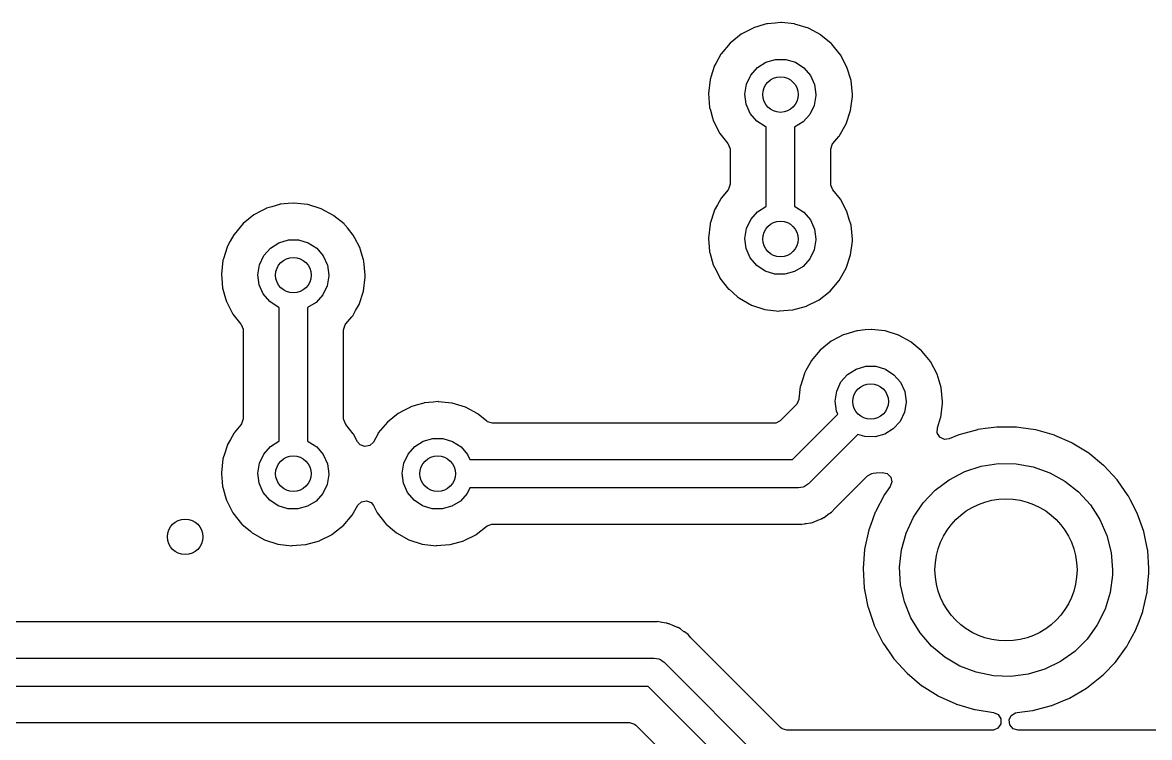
# Model space of a CAD drawing. Extents: x 41 to 172, y -238 to -26.
# Drawn here: x 135.63 to 151.5, y -61.88 to -51.82 of the extents above; entities that cross this region are included whole.
import ezdxf

# ---------------------------------------------------------------- set-up
doc = ezdxf.new("R2010")
doc.units = 0
doc.layers.add('BLACK', color=7, linetype='CONTINUOUS')

msp = doc.modelspace()

# ---------------------------------------------------------------- linework, layer by layer
at = {"layer": 'BLACK', "linetype": 'CONTINUOUS'}
for p, q in [((146.076, -51.8477), (145.924, -51.8924)), ((146.108, -51.8383), (146.076, -51.8477)), ((146.114, -51.8366), (146.108, -51.8383)), ((146.108, -51.8383), (146.108, -51.8383)), ((146.12, -51.836), (146.114, -51.8366)), ((146.229, -51.8262), (146.12, -51.836)), ((146.12, -51.836), (146.12, -51.836)), ((146.311, -51.8186), (146.229, -51.8262)), ((146.317, -51.8193), (146.311, -51.8186)), ((146.502, -51.8387), (146.317, -51.8193)), ((146.317, -51.8193), (146.317, -51.8193)), ((146.508, -51.8393), (146.502, -51.8387)), ((146.502, -51.8387), (146.502, -51.8387)), ((146.697, -51.8978), (146.508, -51.8393)), ((145.749, -51.984), (145.595, -52.108)), ((145.843, -51.935), (145.749, -51.984)), ((145.919, -51.8953), (145.843, -51.935)), ((145.924, -51.8924), (145.919, -51.8953)), ((145.919, -51.8953), (145.919, -51.8953)), ((146.871, -51.9919), (146.697, -51.8978)), ((146.875, -51.9958), (146.871, -51.9919)), ((147.017, -52.1127), (146.875, -51.9958)), ((146.875, -51.9958), (146.875, -51.9958)), ((145.595, -52.108), (145.468, -52.2595)), ((147.023, -52.1179), (147.017, -52.1127)), ((147.027, -52.1227), (147.023, -52.1179)), ((147.064, -52.1686), (147.027, -52.1227)), ((147.027, -52.1227), (147.027, -52.1227)), ((147.148, -52.2712), (147.064, -52.1686)), ((145.465, -52.2649), (145.394, -52.3941)), ((145.468, -52.2595), (145.465, -52.2649)), ((145.465, -52.2649), (145.465, -52.2649)), ((146.1, -52.3756), (146.236, -52.3366)), ((146.236, -52.3366), (146.378, -52.3375)), ((146.378, -52.3375), (146.514, -52.3781)), ((147.241, -52.4458), (147.148, -52.2712)), ((145.371, -52.4387), (145.328, -52.5744)), ((145.373, -52.4328), (145.371, -52.4387)), ((145.371, -52.4387), (145.371, -52.4387)), ((145.394, -52.3941), (145.373, -52.4328)), ((145.886, -52.5575), (145.98, -52.4512)), ((145.98, -52.4512), (146.1, -52.3756)), ((146.514, -52.3781), (146.633, -52.4552)), ((146.633, -52.4552), (146.725, -52.5626)), ((147.298, -52.6352), (147.241, -52.4458)), ((145.313, -52.6213), (145.291, -52.8179)), ((145.328, -52.5744), (145.313, -52.6213)), ((145.826, -52.6858), (145.886, -52.5575)), ((146.725, -52.5626), (146.784, -52.6917)), ((147.317, -52.832), (147.298, -52.6352)), ((145.291, -52.8179), (145.307, -53.0149)), ((145.804, -52.8259), (145.826, -52.6858)), ((145.822, -52.9665), (145.804, -52.8259)), ((146.784, -52.6917), (146.804, -52.832)), ((146.804, -52.832), (146.804, -52.8442)), ((147.317, -52.8603), (147.317, -52.832)), ((145.88, -53.0962), (145.822, -52.9665)), ((146.78, -52.984), (146.719, -53.1116)), ((146.804, -52.8442), (146.78, -52.984)), ((147.292, -53.0565), (147.317, -52.8603)), ((145.307, -53.0149), (145.318, -53.0532)), ((145.318, -53.0532), (145.349, -53.1591)), ((145.971, -53.2047), (145.88, -53.0962)), ((146.719, -53.1116), (146.623, -53.2167)), ((147.23, -53.2442), (147.292, -53.0565)), ((145.349, -53.1591), (145.362, -53.205)), ((145.362, -53.205), (145.452, -53.381)), ((146.089, -53.2833), (145.971, -53.2047)), ((146.104, -53.2881), (146.089, -53.2833)), ((146.104, -54.4064), (146.104, -53.2881)), ((146.623, -53.2167), (146.504, -53.29)), ((146.504, -53.29), (146.504, -54.4072)), ((147.132, -53.4161), (147.23, -53.2442)), ((145.452, -53.381), (145.562, -53.5192)), ((147.043, -53.5192), (147.128, -53.4208)), ((147.128, -53.4208), (147.132, -53.4161)), ((147.128, -53.4208), (147.128, -53.4208)), ((145.562, -53.5192), (145.568, -53.5274)), ((145.568, -53.5274), (145.595, -53.5932)), ((145.595, -53.5932), (145.595, -53.6057)), ((145.595, -53.6057), (145.595, -54.0935)), ((147.012, -53.6015), (147.033, -53.5334)), ((147.012, -54.0921), (147.012, -53.6015)), ((147.033, -53.5334), (147.043, -53.5192)), ((145.595, -54.0935), (145.575, -54.1616)), ((147.013, -54.1063), (147.012, -54.0921)), ((147.041, -54.1718), (147.013, -54.1063)), ((145.566, -54.1745), (145.468, -54.2915)), ((145.575, -54.1616), (145.566, -54.1745)), ((147.148, -54.3032), (147.041, -54.1718)), ((139.145, -54.4092), (139.066, -54.4324)), ((139.25, -54.3783), (139.145, -54.4092)), ((139.256, -54.3766), (139.25, -54.3783)), ((139.25, -54.3783), (139.25, -54.3783)), ((139.262, -54.376), (139.256, -54.3766)), ((139.371, -54.3662), (139.262, -54.376)), ((139.262, -54.376), (139.262, -54.376)), ((139.453, -54.3586), (139.371, -54.3662)), ((139.459, -54.3593), (139.453, -54.3586)), ((139.644, -54.3787), (139.459, -54.3593)), ((139.459, -54.3593), (139.459, -54.3593)), ((139.65, -54.3793), (139.644, -54.3787)), ((139.644, -54.3787), (139.644, -54.3787)), ((139.839, -54.4378), (139.65, -54.3793)), ((145.419, -54.3811), (145.373, -54.4648)), ((145.465, -54.2969), (145.419, -54.3811)), ((145.468, -54.2915), (145.465, -54.2969)), ((145.465, -54.2969), (145.465, -54.2969)), ((145.98, -54.4832), (146.1, -54.4076)), ((146.1, -54.4076), (146.104, -54.4064)), ((146.504, -54.4072), (146.514, -54.4101)), ((146.514, -54.4101), (146.633, -54.4872)), ((147.241, -54.4778), (147.148, -54.3032)), ((138.891, -54.524), (138.737, -54.648)), ((138.99, -54.4724), (138.891, -54.524)), ((139.061, -54.4353), (138.99, -54.4724)), ((139.066, -54.4324), (139.061, -54.4353)), ((139.061, -54.4353), (139.061, -54.4353)), ((140.013, -54.5319), (139.839, -54.4378)), ((140.017, -54.5358), (140.013, -54.5319)), ((140.159, -54.6527), (140.017, -54.5358)), ((140.017, -54.5358), (140.017, -54.5358)), ((145.371, -54.4707), (145.316, -54.6441)), ((145.373, -54.4648), (145.371, -54.4707)), ((145.371, -54.4707), (145.371, -54.4707)), ((145.886, -54.5895), (145.98, -54.4832)), ((146.633, -54.4872), (146.725, -54.5946)), ((147.274, -54.5879), (147.241, -54.4778)), ((138.737, -54.648), (138.61, -54.7995)), ((140.165, -54.6579), (140.159, -54.6527)), ((140.169, -54.6627), (140.165, -54.6579)), ((140.206, -54.7086), (140.169, -54.6627)), ((140.169, -54.6627), (140.169, -54.6627)), ((140.29, -54.8112), (140.206, -54.7086)), ((145.313, -54.6533), (145.291, -54.8499)), ((145.316, -54.6441), (145.313, -54.6533)), ((145.804, -54.8579), (145.826, -54.7178)), ((145.826, -54.7178), (145.886, -54.5895)), ((146.725, -54.5946), (146.784, -54.7237)), ((146.784, -54.7237), (146.804, -54.864)), ((147.294, -54.654), (147.274, -54.5879)), ((147.298, -54.6672), (147.294, -54.654)), ((147.317, -54.864), (147.298, -54.6672)), ((138.557, -54.8958), (138.515, -54.9728)), ((138.607, -54.8049), (138.557, -54.8958)), ((138.61, -54.7995), (138.607, -54.8049)), ((138.607, -54.8049), (138.607, -54.8049)), ((139.242, -54.9156), (139.378, -54.8766)), ((139.378, -54.8766), (139.52, -54.8775)), ((139.52, -54.8775), (139.656, -54.9181)), ((140.311, -54.8499), (140.29, -54.8112)), ((140.383, -54.9858), (140.311, -54.8499)), ((145.291, -54.8499), (145.291, -54.856)), ((145.291, -54.856), (145.307, -55.0399)), ((145.822, -54.9985), (145.804, -54.8579)), ((146.804, -54.8762), (146.78, -55.016)), ((146.804, -54.864), (146.804, -54.8762)), ((147.292, -55.0885), (147.317, -54.8923)), ((147.317, -54.8923), (147.317, -54.864)), ((138.513, -54.9787), (138.461, -55.1426)), ((138.515, -54.9728), (138.513, -54.9787)), ((138.513, -54.9787), (138.513, -54.9787)), ((139.028, -55.0975), (139.122, -54.9912)), ((139.122, -54.9912), (139.242, -54.9156)), ((139.656, -54.9181), (139.775, -54.9952)), ((139.775, -54.9952), (139.867, -55.1026)), ((140.401, -55.0469), (140.383, -54.9858)), ((140.434, -55.156), (140.401, -55.0469)), ((145.307, -55.0399), (145.307, -55.0469)), ((145.307, -55.0469), (145.309, -55.0529)), ((145.309, -55.0529), (145.359, -55.2266)), ((145.88, -55.1282), (145.822, -54.9985)), ((146.78, -55.016), (146.719, -55.1436)), ((138.455, -55.1613), (138.433, -55.3579)), ((138.461, -55.1426), (138.455, -55.1613)), ((138.968, -55.2258), (139.028, -55.0975)), ((139.867, -55.1026), (139.926, -55.2317)), ((140.44, -55.1752), (140.434, -55.156)), ((140.459, -55.372), (140.44, -55.1752)), ((145.971, -55.2367), (145.88, -55.1282)), ((146.719, -55.1436), (146.623, -55.2487)), ((147.23, -55.2762), (147.292, -55.0885)), ((138.433, -55.3579), (138.433, -55.364)), ((138.433, -55.364), (138.438, -55.416)), ((138.946, -55.3659), (138.968, -55.2258)), ((138.964, -55.5065), (138.946, -55.3659)), ((139.926, -55.2317), (139.946, -55.372)), ((139.946, -55.372), (139.946, -55.3842)), ((140.459, -55.4003), (140.459, -55.372)), ((145.359, -55.2266), (145.362, -55.237)), ((145.362, -55.237), (145.379, -55.2703)), ((145.379, -55.2703), (145.449, -55.4061)), ((146.089, -55.3153), (145.971, -55.2367)), ((146.224, -55.3576), (146.089, -55.3153)), ((146.366, -55.3602), (146.224, -55.3576)), ((146.503, -55.3229), (146.366, -55.3602)), ((146.623, -55.2487), (146.503, -55.3229)), ((147.132, -55.4481), (147.23, -55.2762)), ((138.438, -55.416), (138.449, -55.5549)), ((139.022, -55.6362), (138.964, -55.5065)), ((139.922, -55.524), (139.861, -55.6516)), ((139.946, -55.3842), (139.922, -55.524)), ((140.434, -55.5965), (140.459, -55.4003)), ((145.449, -55.4061), (145.452, -55.413)), ((145.452, -55.413), (145.575, -55.568)), ((147.003, -55.5979), (147.132, -55.4481)), ((138.449, -55.5549), (138.454, -55.5719)), ((138.454, -55.5719), (138.491, -55.6991)), ((139.113, -55.7447), (139.022, -55.6362)), ((139.861, -55.6516), (139.765, -55.7567)), ((140.372, -55.7842), (140.434, -55.5965)), ((145.575, -55.568), (145.58, -55.5719)), ((145.58, -55.5719), (145.58, -55.5719)), ((145.58, -55.5719), (145.701, -55.6754)), ((145.701, -55.6754), (145.726, -55.6961)), ((146.847, -55.7196), (147.003, -55.5979)), ((138.491, -55.6991), (138.504, -55.745)), ((138.504, -55.745), (138.594, -55.921)), ((139.231, -55.8233), (139.113, -55.7447)), ((139.246, -55.8281), (139.231, -55.8233)), ((139.246, -57.7084), (139.246, -55.8281)), ((139.765, -55.7567), (139.646, -55.83)), ((139.646, -55.83), (139.646, -57.7092)), ((140.322, -55.872), (140.372, -55.7842)), ((145.726, -55.6961), (145.898, -55.7926)), ((145.898, -55.7926), (146.086, -55.8537)), ((146.48, -55.862), (146.67, -55.8088)), ((146.67, -55.8088), (146.676, -55.806)), ((146.676, -55.806), (146.841, -55.7224)), ((146.676, -55.806), (146.676, -55.806)), ((146.841, -55.7224), (146.847, -55.7196)), ((146.841, -55.7224), (146.841, -55.7224)), ((138.594, -55.921), (138.707, -56.0629)), ((140.185, -56.0592), (140.27, -55.9608)), ((140.27, -55.9608), (140.274, -55.9561)), ((140.27, -55.9608), (140.27, -55.9608)), ((140.274, -55.9561), (140.281, -55.9433)), ((140.281, -55.9433), (140.322, -55.872)), ((146.086, -55.8537), (146.283, -55.8772)), ((146.283, -55.8772), (146.289, -55.8767)), ((146.289, -55.8767), (146.474, -55.8625)), ((146.289, -55.8767), (146.289, -55.8767)), ((146.474, -55.8625), (146.48, -55.862)), ((146.474, -55.8625), (146.474, -55.8625)), ((138.707, -56.0629), (138.71, -56.0674)), ((138.71, -56.0674), (138.737, -56.1332)), ((138.737, -56.1332), (138.737, -56.1457)), ((138.737, -56.1457), (138.737, -57.3955)), ((140.154, -56.1415), (140.175, -56.0734)), ((140.154, -57.3941), (140.154, -56.1415)), ((140.175, -56.0734), (140.185, -56.0592)), ((147.378, -56.1563), (147.273, -56.1872)), ((147.384, -56.1546), (147.378, -56.1563)), ((147.378, -56.1563), (147.378, -56.1563)), ((147.39, -56.154), (147.384, -56.1546)), ((147.499, -56.1442), (147.39, -56.154)), ((147.39, -56.154), (147.39, -56.154)), ((147.581, -56.1366), (147.499, -56.1442)), ((147.587, -56.1373), (147.581, -56.1366)), ((147.772, -56.1567), (147.587, -56.1373)), ((147.587, -56.1373), (147.587, -56.1373)), ((147.778, -56.1573), (147.772, -56.1567)), ((147.772, -56.1567), (147.772, -56.1567)), ((147.967, -56.2158), (147.778, -56.1573)), ((147.019, -56.302), (146.865, -56.426)), ((147.124, -56.2471), (147.019, -56.302)), ((147.189, -56.2133), (147.124, -56.2471)), ((147.194, -56.2104), (147.189, -56.2133)), ((147.189, -56.2133), (147.189, -56.2133)), ((147.273, -56.1872), (147.194, -56.2104)), ((148.141, -56.3099), (147.967, -56.2158)), ((148.145, -56.3138), (148.141, -56.3099)), ((148.287, -56.4307), (148.145, -56.3138)), ((148.145, -56.3138), (148.145, -56.3138)), ((146.865, -56.426), (146.738, -56.5775)), ((148.293, -56.4359), (148.287, -56.4307)), ((148.297, -56.4407), (148.293, -56.4359)), ((148.346, -56.5011), (148.297, -56.4407)), ((148.297, -56.4407), (148.297, -56.4407)), ((146.735, -56.5829), (146.662, -56.7151)), ((146.738, -56.5775), (146.735, -56.5829)), ((146.735, -56.5829), (146.735, -56.5829)), ((148.418, -56.5892), (148.346, -56.5011)), ((148.511, -56.7638), (148.418, -56.5892)), ((146.641, -56.7567), (146.585, -56.9334)), ((146.643, -56.7508), (146.641, -56.7567)), ((146.641, -56.7567), (146.641, -56.7567)), ((146.662, -56.7151), (146.643, -56.7508)), ((147.156, -56.8755), (147.25, -56.7692)), ((147.25, -56.7692), (147.37, -56.6936)), ((147.37, -56.6936), (147.506, -56.6546)), ((147.506, -56.6546), (147.648, -56.6555)), ((147.648, -56.6555), (147.784, -56.6961)), ((147.784, -56.6961), (147.903, -56.7732)), ((147.903, -56.7732), (147.995, -56.8806)), ((148.568, -56.9532), (148.511, -56.7638)), ((146.583, -56.9393), (146.563, -57.1138)), ((146.585, -56.9334), (146.583, -56.9393)), ((147.096, -57.0038), (147.156, -56.8755)), ((147.995, -56.8806), (148.054, -57.0097)), ((148.587, -57.15), (148.568, -56.9532)), ((146.562, -57.1207), (146.535, -57.1861)), ((146.563, -57.1138), (146.562, -57.1207)), ((147.074, -57.1439), (147.096, -57.0038)), ((148.054, -57.0097), (148.074, -57.15)), ((141.002, -57.2767), (140.923, -57.318)), ((141.093, -57.2293), (141.002, -57.2767)), ((141.098, -57.2264), (141.093, -57.2293)), ((141.093, -57.2293), (141.093, -57.2293)), ((141.177, -57.2032), (141.098, -57.2264)), ((141.282, -57.1723), (141.177, -57.2032)), ((141.288, -57.1706), (141.282, -57.1723)), ((141.282, -57.1723), (141.282, -57.1723)), ((141.294, -57.17), (141.288, -57.1706)), ((141.412, -57.1593), (141.294, -57.17)), ((141.294, -57.17), (141.294, -57.17)), ((141.485, -57.1526), (141.412, -57.1593)), ((141.491, -57.1533), (141.485, -57.1526)), ((141.676, -57.1727), (141.491, -57.1533)), ((141.491, -57.1533), (141.491, -57.1533)), ((141.682, -57.1733), (141.676, -57.1727)), ((141.676, -57.1727), (141.676, -57.1727)), ((141.871, -57.2318), (141.682, -57.1733)), ((142.045, -57.3259), (141.871, -57.2318)), ((146.526, -57.1957), (146.301, -57.4206)), ((146.535, -57.1861), (146.526, -57.1957)), ((147.092, -57.2845), (147.074, -57.1439)), ((148.074, -57.1622), (148.05, -57.302)), ((148.074, -57.15), (148.074, -57.1622)), ((148.562, -57.3745), (148.587, -57.1783)), ((148.587, -57.1783), (148.587, -57.15)), ((138.737, -57.3955), (138.717, -57.4636)), ((140.155, -57.4083), (140.154, -57.3941)), ((140.183, -57.4738), (140.155, -57.4083)), ((140.923, -57.318), (140.769, -57.442)), ((142.049, -57.3298), (142.045, -57.3259)), ((142.169, -57.4286), (142.049, -57.3298)), ((142.049, -57.3298), (142.049, -57.3298)), ((142.181, -57.4375), (142.169, -57.4286)), ((142.249, -57.4575), (142.181, -57.4375)), ((146.301, -57.4206), (146.239, -57.4546)), ((146.475, -57.966), (147.112, -57.3291)), ((147.112, -57.3291), (147.092, -57.2845)), ((147.989, -57.4296), (147.893, -57.5347)), ((148.05, -57.302), (147.989, -57.4296)), ((148.514, -57.5209), (148.56, -57.3804)), ((148.56, -57.3804), (148.562, -57.3745)), ((138.607, -57.5989), (138.56, -57.6849)), ((138.61, -57.5935), (138.607, -57.5989)), ((138.607, -57.5989), (138.607, -57.5989)), ((138.708, -57.4765), (138.61, -57.5935)), ((138.717, -57.4636), (138.708, -57.4765)), ((140.29, -57.6052), (140.183, -57.4738)), ((140.639, -57.5989), (140.572, -57.7203)), ((140.642, -57.5935), (140.639, -57.5989)), ((140.639, -57.5989), (140.639, -57.5989)), ((140.769, -57.442), (140.642, -57.5935)), ((146.212, -57.4575), (142.249, -57.4575)), ((146.239, -57.4546), (146.212, -57.4575)), ((147.893, -57.5347), (147.773, -57.6089)), ((148.511, -57.5931), (148.514, -57.5209)), ((148.548, -57.6538), (148.511, -57.5931)), ((149.025, -57.5622), (148.818, -57.6188)), ((149.078, -57.5477), (149.025, -57.5622)), ((149.082, -57.5465), (149.078, -57.5477)), ((149.078, -57.5477), (149.078, -57.5477)), ((149.23, -57.527), (149.082, -57.5465)), ((149.349, -57.5113), (149.23, -57.527)), ((149.354, -57.5108), (149.349, -57.5113)), ((149.349, -57.5113), (149.349, -57.5113)), ((149.358, -57.5108), (149.354, -57.5108)), ((149.484, -57.5115), (149.358, -57.5108)), ((149.358, -57.5108), (149.358, -57.5108)), ((149.627, -57.5122), (149.484, -57.5115)), ((149.688, -57.5209), (149.627, -57.5122)), ((149.894, -57.5502), (149.688, -57.5209)), ((149.899, -57.5508), (149.894, -57.5502)), ((149.894, -57.5502), (149.894, -57.5502)), ((150.162, -57.6258), (149.899, -57.5508)), ((138.56, -57.6849), (138.515, -57.7668)), ((139.122, -57.7852), (139.242, -57.7096)), ((139.242, -57.7096), (139.246, -57.7084)), ((139.646, -57.7092), (139.656, -57.7121)), ((139.656, -57.7121), (139.775, -57.7892)), ((140.293, -57.6106), (140.29, -57.6052)), ((140.35, -57.7188), (140.293, -57.6106)), ((140.386, -57.7603), (140.35, -57.7188)), ((140.572, -57.7203), (140.522, -57.7704)), ((141.154, -57.7852), (141.274, -57.7096)), ((141.274, -57.7096), (141.41, -57.6706)), ((141.41, -57.6706), (141.552, -57.6715)), ((141.552, -57.6715), (141.688, -57.7121)), ((141.688, -57.7121), (141.807, -57.7892)), ((147.394, -57.6124), (146.699, -58.3077)), ((147.494, -57.6436), (147.394, -57.6124)), ((147.636, -57.6462), (147.494, -57.6436)), ((147.773, -57.6089), (147.636, -57.6462)), ((148.612, -57.6849), (148.548, -57.6538)), ((148.682, -57.6766), (148.612, -57.6849)), ((148.818, -57.6188), (148.682, -57.6766)), ((150.166, -57.6275), (150.162, -57.6258)), ((150.409, -57.7341), (150.166, -57.6275)), ((150.166, -57.6275), (150.166, -57.6275)), ((150.413, -57.7359), (150.409, -57.7341)), ((150.646, -57.879), (150.413, -57.7359)), ((138.48, -57.8768), (138.455, -57.9553)), ((138.513, -57.7727), (138.48, -57.8768)), ((138.515, -57.7668), (138.513, -57.7727)), ((138.513, -57.7727), (138.513, -57.7727)), ((138.968, -58.0198), (139.028, -57.8915)), ((139.028, -57.8915), (139.122, -57.7852)), ((139.775, -57.7892), (139.867, -57.8966)), ((139.867, -57.8966), (139.926, -58.0257)), ((140.452, -57.7853), (140.386, -57.7603)), ((140.522, -57.7704), (140.452, -57.7853)), ((141, -58.0198), (141.06, -57.8915)), ((141.06, -57.8915), (141.154, -57.7852)), ((141.807, -57.7892), (141.899, -57.8966)), ((141.899, -57.8966), (141.931, -57.966)), ((150.65, -57.8817), (150.646, -57.879)), ((150.855, -58.0497), (150.65, -57.8817)), ((138.455, -57.9553), (138.433, -58.1519)), ((138.946, -58.1599), (138.968, -58.0198)), ((139.926, -58.0257), (139.946, -58.166)), ((140.978, -58.1599), (141, -58.0198)), ((141.931, -57.966), (146.475, -57.966)), ((148.899, -58.1372), (149.132, -58.0608)), ((149.132, -58.0608), (149.375, -58.0237)), ((149.375, -58.0237), (149.621, -58.0267)), ((149.621, -58.0267), (149.863, -58.0698)), ((149.863, -58.0698), (150.095, -58.1518)), ((150.858, -58.0524), (150.855, -58.0497)), ((150.855, -58.0497), (150.855, -58.0497)), ((151.045, -58.2531), (150.858, -58.0524)), ((138.433, -58.1519), (138.434, -58.166)), ((138.434, -58.166), (138.444, -58.2829)), ((138.964, -58.3005), (138.946, -58.1599)), ((139.946, -58.1782), (139.922, -58.318)), ((139.946, -58.166), (139.946, -58.1782)), ((140.996, -58.3005), (140.978, -58.1599)), ((147.076, -58.6496), (147.531, -58.1953)), ((147.531, -58.1953), (147.593, -58.1613)), ((147.593, -58.1613), (147.61, -58.1587)), ((147.61, -58.1587), (147.653, -58.1554)), ((147.653, -58.1554), (147.737, -58.149)), ((147.737, -58.149), (147.806, -58.1637)), ((147.806, -58.1637), (147.857, -58.2136)), ((147.857, -58.2136), (147.872, -58.2829)), ((148.681, -58.2507), (148.899, -58.1372)), ((150.095, -58.1518), (150.31, -58.2706)), ((138.444, -58.2829), (138.449, -58.3489)), ((138.449, -58.3489), (138.451, -58.3549)), ((138.451, -58.3549), (138.486, -58.4771)), ((139.022, -58.4302), (138.964, -58.3005)), ((139.922, -58.318), (139.861, -58.4456)), ((141.054, -58.4302), (140.996, -58.3005)), ((141.931, -58.366), (141.893, -58.4456)), ((146.558, -58.366), (141.931, -58.366)), ((146.591, -58.3586), (146.558, -58.366)), ((146.624, -58.3549), (146.591, -58.3586)), ((146.634, -58.3488), (146.624, -58.3549)), ((146.645, -58.3462), (146.634, -58.3488)), ((146.671, -58.3254), (146.645, -58.3462)), ((146.699, -58.3077), (146.671, -58.3254)), ((147.849, -58.3482), (147.769, -58.4591)), ((147.872, -58.2829), (147.849, -58.3482)), ((148.484, -58.3983), (148.681, -58.2507)), ((150.31, -58.2706), (150.503, -58.423)), ((151.108, -58.3428), (151.045, -58.2531)), ((151.192, -58.4629), (151.108, -58.3428)), ((138.486, -58.4771), (138.504, -58.539)), ((138.504, -58.539), (138.524, -58.5782)), ((139.113, -58.5387), (139.022, -58.4302)), ((139.231, -58.6173), (139.113, -58.5387)), ((139.765, -58.5507), (139.645, -58.6249)), ((139.861, -58.4456), (139.765, -58.5507)), ((140.404, -58.5613), (140.474, -58.5474)), ((140.474, -58.5474), (140.54, -58.5733)), ((141.145, -58.5387), (141.054, -58.4302)), ((141.263, -58.6173), (141.145, -58.5387)), ((141.797, -58.5507), (141.677, -58.6249)), ((141.893, -58.4456), (141.797, -58.5507)), ((147.769, -58.4591), (147.641, -58.7012)), ((148.314, -58.576), (148.484, -58.3983)), ((150.503, -58.423), (150.668, -58.6048)), ((151.202, -58.4771), (151.192, -58.4629)), ((151.204, -58.4809), (151.202, -58.4771)), ((151.234, -58.539), (151.204, -58.4809)), ((151.204, -58.4809), (151.204, -58.4809)), ((151.328, -58.7205), (151.234, -58.539)), ((138.524, -58.5782), (138.562, -58.6521)), ((138.562, -58.6521), (138.594, -58.715)), ((139.366, -58.6596), (139.231, -58.6173)), ((139.508, -58.6622), (139.366, -58.6596)), ((139.645, -58.6249), (139.508, -58.6622)), ((140.274, -58.7501), (140.353, -58.6106)), ((140.353, -58.6106), (140.404, -58.5613)), ((140.54, -58.5733), (140.575, -58.6153)), ((140.575, -58.6153), (140.594, -58.6521)), ((140.594, -58.6521), (140.626, -58.715)), ((141.398, -58.6596), (141.263, -58.6173)), ((141.54, -58.6622), (141.398, -58.6596)), ((141.677, -58.6249), (141.54, -58.6622)), ((146.977, -58.7375), (147.024, -58.7057)), ((147.024, -58.7057), (147.03, -58.7014)), ((147.024, -58.7057), (147.024, -58.7057)), ((147.03, -58.7014), (147.071, -58.6548)), ((147.071, -58.6548), (147.076, -58.6496)), ((147.639, -58.7052), (147.57, -58.8952)), ((147.641, -58.7012), (147.639, -58.7052)), ((147.639, -58.7052), (147.639, -58.7052)), ((148.176, -58.7791), (148.314, -58.576)), ((150.668, -58.6048), (150.802, -58.8112)), ((138.594, -58.715), (138.717, -58.87)), ((140.145, -58.8999), (140.274, -58.7501)), ((140.626, -58.715), (140.749, -58.87)), ((146.643, -58.8704), (146.658, -58.8677)), ((146.658, -58.8677), (146.665, -58.8668)), ((146.665, -58.8668), (146.728, -58.8591)), ((146.728, -58.8591), (146.735, -58.8564)), ((146.735, -58.8564), (146.738, -58.8558)), ((146.738, -58.8558), (146.754, -58.8513)), ((146.754, -58.8513), (146.757, -58.8505)), ((146.757, -58.8505), (146.764, -58.8492)), ((146.764, -58.8492), (146.823, -58.8236)), ((146.823, -58.8236), (146.829, -58.8211)), ((146.829, -58.8211), (146.882, -58.8012)), ((146.882, -58.8012), (146.889, -58.7985)), ((146.882, -58.8012), (146.882, -58.8012)), ((146.889, -58.7985), (146.895, -58.7942)), ((146.895, -58.7942), (146.897, -58.7929)), ((146.897, -58.7929), (146.912, -58.7847)), ((146.912, -58.7847), (146.914, -58.7834)), ((146.914, -58.7834), (146.921, -58.7803)), ((146.921, -58.7803), (146.972, -58.7414)), ((146.972, -58.7414), (146.977, -58.7375)), ((148.072, -59.0021), (148.176, -58.7791)), ((150.802, -58.8112), (150.9, -59.0366)), ((151.419, -58.9786), (151.328, -58.7205)), ((138.717, -58.87), (138.722, -58.8739)), ((138.722, -58.8739), (138.722, -58.8739)), ((138.722, -58.8739), (138.84, -58.9746)), ((138.84, -58.9746), (138.868, -58.9981)), ((138.868, -58.9981), (139.04, -59.0946)), ((139.818, -59.108), (139.983, -59.0244)), ((139.983, -59.0244), (139.989, -59.0216)), ((139.983, -59.0244), (139.983, -59.0244)), ((139.989, -59.0216), (140.12, -58.9192)), ((140.12, -58.9192), (140.14, -58.9037)), ((140.14, -58.9037), (140.145, -58.8999)), ((140.749, -58.87), (140.754, -58.8739)), ((140.754, -58.8739), (140.754, -58.8739)), ((140.754, -58.8739), (140.872, -58.9746)), ((140.872, -58.9746), (140.9, -58.9981)), ((140.9, -58.9981), (141.072, -59.0946)), ((141.85, -59.108), (142.015, -59.0244)), ((142.015, -59.0244), (142.021, -59.0216)), ((142.015, -59.0244), (142.015, -59.0244)), ((142.021, -59.0216), (142.175, -58.9012)), ((142.175, -58.9012), (142.241, -58.875)), ((142.241, -58.875), (142.253, -58.8745)), ((142.253, -58.8745), (146.529, -58.8745)), ((146.529, -58.8745), (146.538, -58.8748)), ((146.538, -58.8748), (146.588, -58.8782)), ((146.588, -58.8782), (146.588, -58.8782)), ((146.588, -58.8782), (146.595, -58.8787)), ((146.595, -58.8787), (146.603, -58.8774)), ((146.603, -58.8774), (146.643, -58.8704)), ((146.603, -58.8774), (146.603, -58.8774)), ((147.547, -58.9583), (147.488, -59.2259)), ((147.57, -58.8952), (147.547, -58.9583)), ((148.007, -59.2389), (148.072, -59.0021)), ((151.434, -59.0498), (151.419, -58.9786)), ((139.04, -59.0946), (139.228, -59.1557)), ((139.228, -59.1557), (139.425, -59.1792)), ((139.425, -59.1792), (139.431, -59.1787)), ((139.431, -59.1787), (139.616, -59.1645)), ((139.431, -59.1787), (139.431, -59.1787)), ((139.616, -59.1645), (139.622, -59.164)), ((139.616, -59.1645), (139.616, -59.1645)), ((139.622, -59.164), (139.812, -59.1108)), ((139.812, -59.1108), (139.818, -59.108)), ((139.818, -59.108), (139.818, -59.108)), ((141.072, -59.0946), (141.26, -59.1557)), ((141.26, -59.1557), (141.457, -59.1792)), ((141.457, -59.1792), (141.463, -59.1787)), ((141.463, -59.1787), (141.648, -59.1645)), ((141.463, -59.1787), (141.463, -59.1787)), ((141.648, -59.1645), (141.654, -59.164)), ((141.648, -59.1645), (141.648, -59.1645)), ((141.654, -59.164), (141.844, -59.1108)), ((141.844, -59.1108), (141.85, -59.108)), ((141.85, -59.108), (141.85, -59.108)), ((150.9, -59.0366), (150.96, -59.275)), ((151.472, -59.2333), (151.434, -59.0498)), ((147.488, -59.2259), (147.467, -59.4989)), ((147.98, -59.4834), (148.007, -59.2389)), ((150.96, -59.275), (150.98, -59.52)), ((151.475, -59.2468), (151.472, -59.2333)), ((151.475, -59.251), (151.475, -59.2468)), ((151.475, -59.2511), (151.475, -59.251)), ((151.491, -59.4946), (151.475, -59.2511)), ((147.467, -59.4989), (147.483, -59.7723)), ((147.995, -59.7288), (147.98, -59.4834)), ((151.492, -59.4989), (151.491, -59.4946)), ((151.493, -59.52), (151.492, -59.4989)), ((150.978, -59.5933), (150.946, -59.837)), ((150.98, -59.52), (150.978, -59.5933)), ((151.47, -59.8145), (151.493, -59.5646)), ((151.493, -59.5622), (151.493, -59.52)), ((151.493, -59.5646), (151.493, -59.5622)), ((151.493, -59.5646), (151.493, -59.5646)), ((147.483, -59.7723), (147.484, -59.7765)), ((147.484, -59.7765), (147.484, -59.7765)), ((147.484, -59.7765), (147.498, -59.8482)), ((148.049, -59.9686), (147.995, -59.7288)), ((151.468, -59.8349), (151.47, -59.8145)), ((147.498, -59.8482), (147.535, -60.0411)), ((148.141, -60.1963), (148.049, -59.9686)), ((150.946, -59.837), (150.875, -60.0722)), ((151.407, -60.1019), (151.464, -59.8535)), ((151.464, -59.8535), (151.467, -59.8391)), ((151.467, -59.8391), (151.468, -59.8349)), ((151.467, -59.8391), (151.467, -59.8391)), ((147.535, -60.0411), (147.537, -60.0451)), ((147.537, -60.0451), (147.537, -60.0451)), ((147.537, -60.0451), (147.623, -60.2961)), ((150.875, -60.0722), (150.766, -60.2926)), ((151.359, -60.23), (151.406, -60.1059)), ((151.406, -60.1059), (151.407, -60.1019)), ((151.406, -60.1059), (151.406, -60.1059)), ((144.501, -60.2515), (133.379, -60.2515)), ((144.509, -60.2513), (144.501, -60.2515)), ((144.563, -60.2481), (144.509, -60.2513)), ((144.571, -60.2477), (144.563, -60.2481)), ((144.563, -60.2481), (144.563, -60.2481)), ((144.634, -60.2593), (144.571, -60.2477)), ((144.64, -60.2604), (144.634, -60.2593)), ((144.666, -60.2638), (144.64, -60.2604)), ((144.696, -60.2677), (144.666, -60.2638)), ((144.703, -60.2687), (144.696, -60.2677)), ((144.696, -60.2677), (144.696, -60.2677)), ((144.711, -60.2715), (144.703, -60.2687)), ((144.713, -60.2721), (144.711, -60.2715)), ((144.729, -60.2768), (144.713, -60.2721)), ((144.732, -60.2776), (144.729, -60.2768)), ((144.739, -60.279), (144.732, -60.2776)), ((144.798, -60.3052), (144.739, -60.279)), ((147.623, -60.2961), (147.624, -60.3001)), ((148.27, -60.4059), (148.141, -60.1963)), ((150.766, -60.2926), (150.622, -60.4922)), ((151.31, -60.3581), (151.359, -60.23)), ((144.804, -60.3078), (144.798, -60.3052)), ((144.856, -60.3282), (144.804, -60.3078)), ((144.863, -60.331), (144.856, -60.3282)), ((144.856, -60.3282), (144.856, -60.3282)), ((144.869, -60.3354), (144.863, -60.331)), ((144.872, -60.3366), (144.869, -60.3354)), ((144.887, -60.345), (144.872, -60.3366)), ((144.889, -60.3464), (144.887, -60.345)), ((144.896, -60.3495), (144.889, -60.3464)), ((144.902, -60.3542), (144.896, -60.3495)), ((144.946, -60.3889), (144.902, -60.3542)), ((144.951, -60.3929), (144.946, -60.3889)), ((145.004, -60.4296), (144.951, -60.3929)), ((145.023, -60.452), (145.004, -60.4296)), ((145.042, -60.4732), (145.023, -60.452)), ((147.624, -60.3001), (147.747, -60.5448)), ((148.431, -60.5917), (148.27, -60.4059)), ((151.207, -60.5483), (151.308, -60.3618)), ((151.308, -60.3618), (151.31, -60.3581)), ((151.308, -60.3618), (151.308, -60.3618)), ((145.047, -60.4795), (145.042, -60.4732)), ((146.307, -61.7386), (145.047, -60.4795)), ((147.747, -60.5448), (147.75, -60.5483)), ((147.75, -60.5483), (147.75, -60.5483)), ((147.75, -60.5483), (147.833, -60.6704)), ((148.62, -60.7487), (148.431, -60.5917)), ((150.622, -60.4922), (150.448, -60.6657)), ((151.02, -60.816), (151.177, -60.6022)), ((151.177, -60.6022), (151.18, -60.5987)), ((151.18, -60.5987), (151.207, -60.5483)), ((133.35, -60.76), (144.526, -60.76)), ((144.526, -60.76), (144.559, -60.7675)), ((144.559, -60.7675), (144.592, -60.7712)), ((144.592, -60.7712), (144.602, -60.7774)), ((147.833, -60.6704), (147.902, -60.7705)), ((147.902, -60.7705), (148.087, -60.973)), ((148.832, -60.8727), (148.62, -60.7487)), ((150.448, -60.6657), (150.248, -60.8084)), ((144.602, -60.7774), (144.613, -60.7799)), ((144.613, -60.7799), (144.639, -60.8008)), ((144.639, -60.8008), (144.667, -60.8186)), ((144.667, -60.8186), (146.133, -62.284)), ((149.062, -60.9604), (148.832, -60.8727)), ((150.027, -60.9166), (149.792, -60.9872)), ((150.248, -60.8084), (150.027, -60.9166)), ((150.856, -60.9867), (151.015, -60.8225)), ((151.015, -60.8225), (151.018, -60.8194)), ((151.018, -60.8194), (151.02, -60.816)), ((151.02, -60.816), (151.02, -60.816)), ((148.087, -60.973), (148.297, -61.1487)), ((149.302, -61.0094), (149.062, -60.9604)), ((149.548, -61.0185), (149.302, -61.0094)), ((149.792, -60.9872), (149.548, -61.0185)), ((150.612, -61.1851), (150.827, -61.0161)), ((150.827, -61.0161), (150.856, -60.9867)), ((144.443, -61.16), (133.433, -61.16)), ((145.909, -62.6254), (144.443, -61.16)), ((148.297, -61.1487), (148.3, -61.151)), ((148.3, -61.151), (148.525, -61.292)), ((150.375, -61.3232), (150.612, -61.1851)), ((148.525, -61.292), (148.525, -61.292)), ((148.525, -61.292), (148.529, -61.2942)), ((148.529, -61.2942), (148.597, -61.3249)), ((148.597, -61.3249), (148.774, -61.4052)), ((148.774, -61.4052), (148.774, -61.4052)), ((148.774, -61.4052), (148.778, -61.4069)), ((148.778, -61.4069), (148.782, -61.4081)), ((150.126, -61.4264), (150.249, -61.3756)), ((150.249, -61.3756), (150.375, -61.3232)), ((148.782, -61.4081), (148.782, -61.4081)), ((148.782, -61.4081), (149.037, -61.4835)), ((149.037, -61.4835), (149.037, -61.4835)), ((149.037, -61.4835), (149.041, -61.4847)), ((149.041, -61.4847), (149.045, -61.4854)), ((149.045, -61.4854), (149.045, -61.4854)), ((149.045, -61.4854), (149.304, -61.5249)), ((149.304, -61.5249), (149.368, -61.555)), ((149.368, -61.555), (149.406, -61.6151)), ((149.555, -61.567), (149.615, -61.5286)), ((149.615, -61.5286), (149.635, -61.5244)), ((149.635, -61.5244), (149.853, -61.498)), ((149.853, -61.498), (149.857, -61.4975)), ((149.857, -61.4975), (150.122, -61.428)), ((150.122, -61.428), (150.126, -61.4264)), ((150.126, -61.4264), (150.126, -61.4264)), ((133.696, -61.6685), (144.18, -61.6685)), ((144.18, -61.6685), (144.248, -61.6885)), ((144.248, -61.6885), (144.269, -61.7054)), ((144.269, -61.7054), (144.924, -62.3596)), ((149.405, -61.6861), (149.366, -61.7455)), ((149.406, -61.6151), (149.405, -61.6861)), ((149.526, -61.6316), (149.555, -61.567)), ((149.536, -61.7018), (149.526, -61.6316)), ((149.582, -61.7555), (149.536, -61.7018)), ((146.328, -61.7555), (146.307, -61.7386)), ((146.396, -61.7755), (146.328, -61.7555)), ((149.285, -61.7755), (146.396, -61.7755)), ((149.302, -61.7744), (149.285, -61.7755)), ((149.366, -61.7455), (149.302, -61.7744)), ((149.65, -61.7755), (149.582, -61.7555)), ((155.691, -61.7755), (149.65, -61.7755))]:
    msp.add_line(p, q, dxfattribs=at)
at = {"layer": 'BLACK'}
for centre, radius in [((146.304, -52.832), 0.25), ((146.304, -54.864), 0.25), ((139.446, -55.372), 0.25), ((147.574, -57.15), 0.25), ((139.446, -58.166), 0.25), ((141.478, -58.166), 0.25), ((149.48, -59.52), 1), ((137.922, -59.055), 0.25)]:
    msp.add_circle(centre, radius, dxfattribs=at)

doc.saveas('drawing.dxf')
